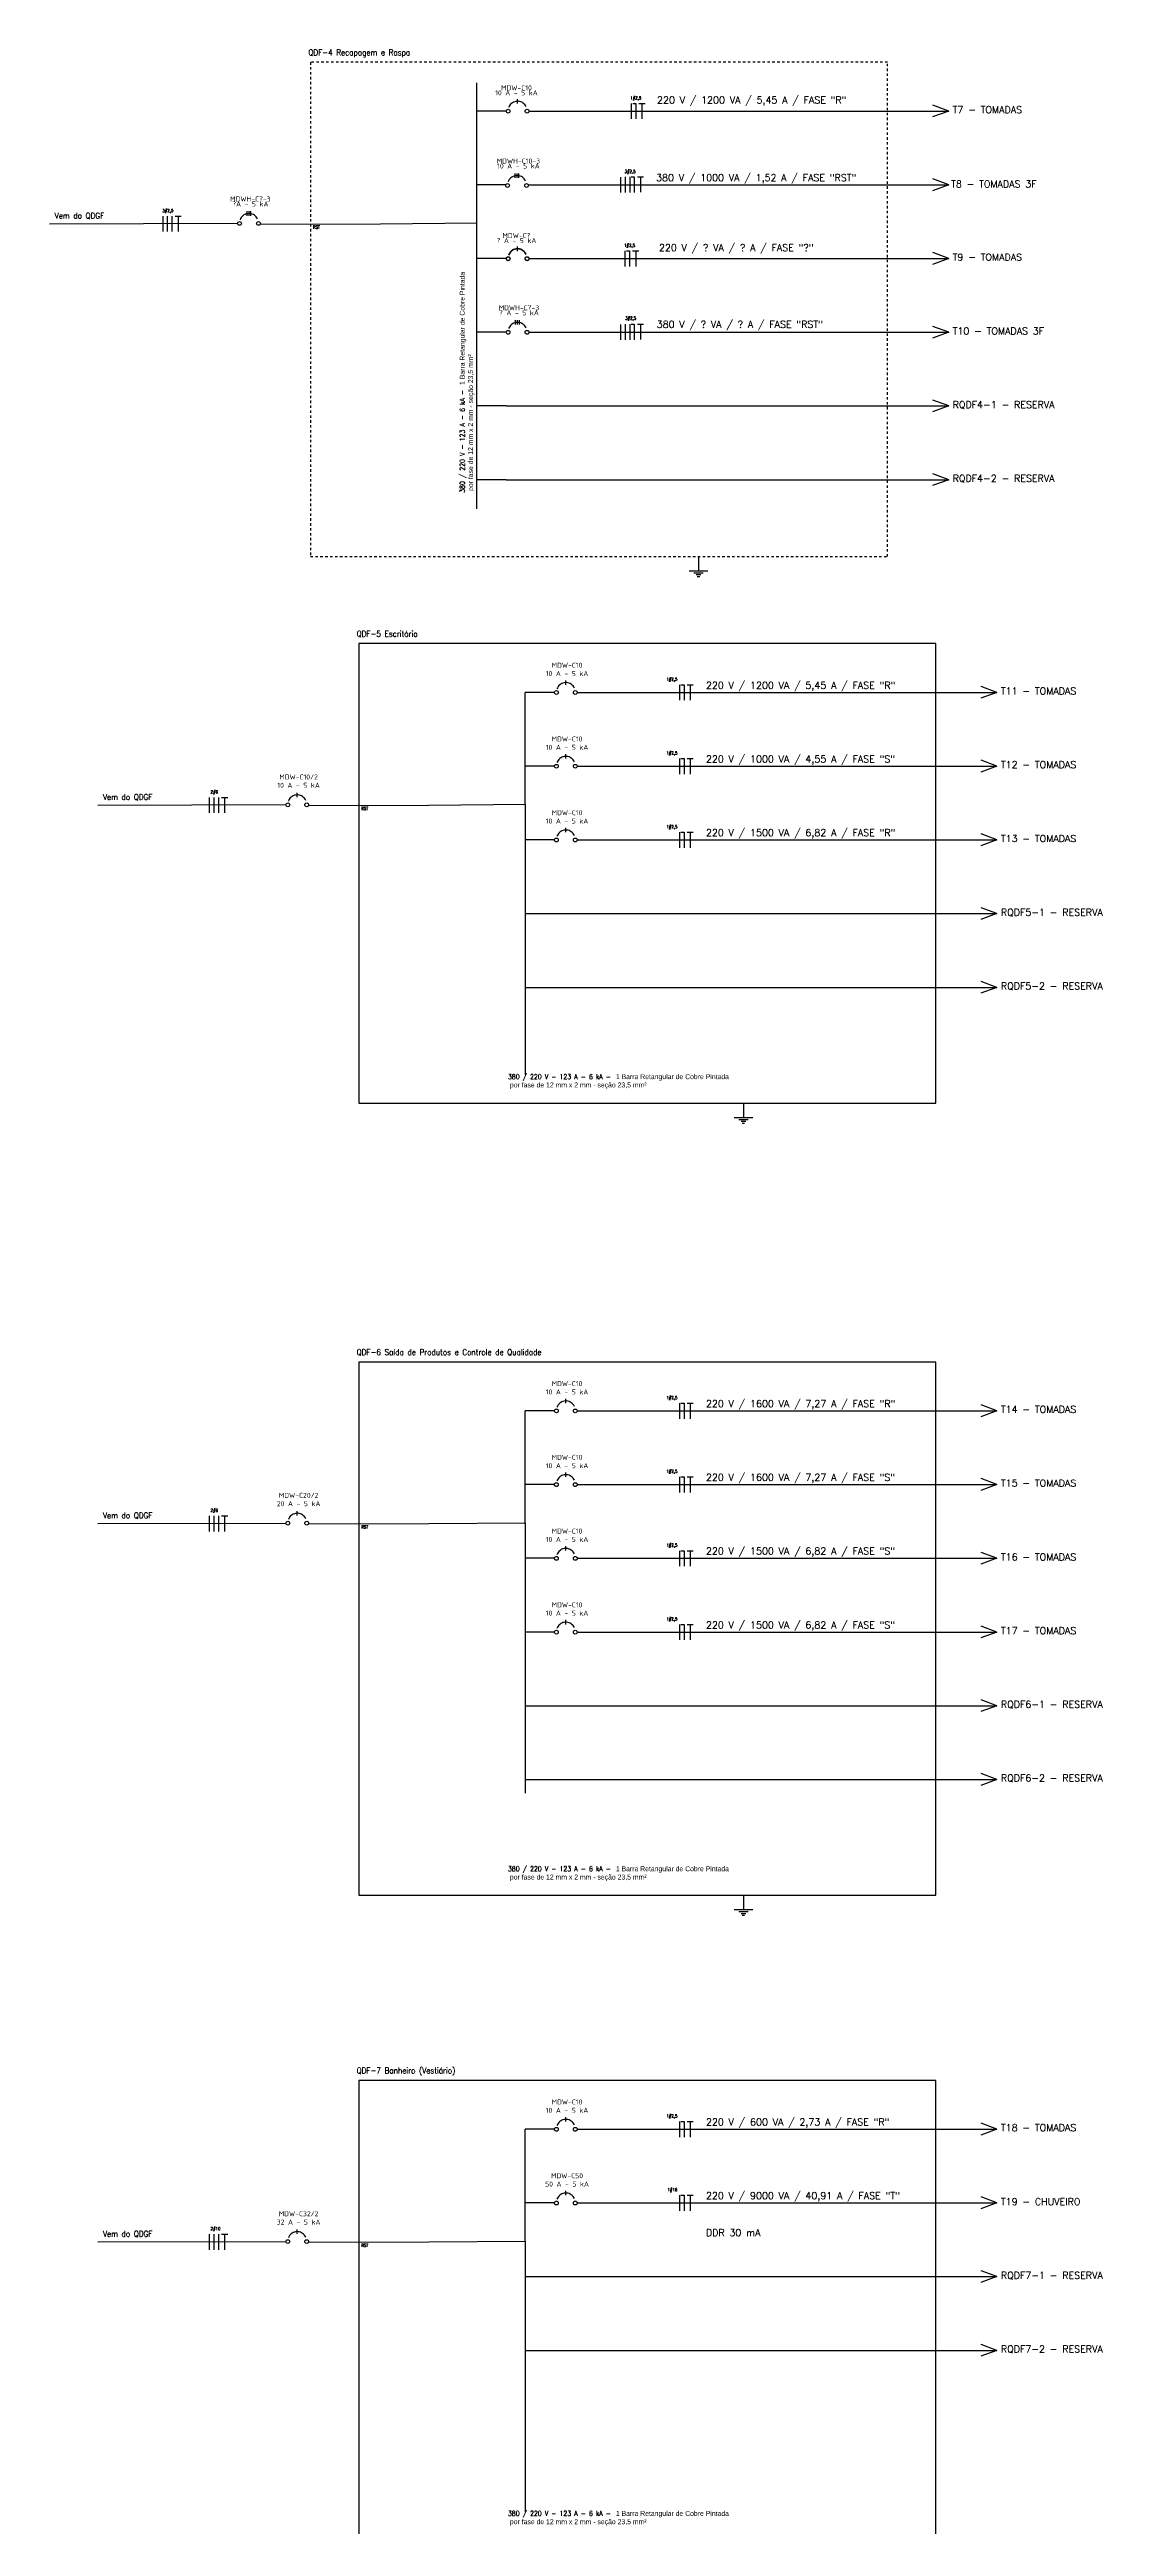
# Model space of a CAD drawing. Extents: x -259 to 641, y -96 to 322.
# Drawn here: x 523.6 to 566.6, y -4.4 to 96.7 of the extents above; entities that cross this region are included whole.
import ezdxf

# ---------------------------------------------------------------- set-up
doc = ezdxf.new("R2010")
doc.units = 0
doc.header["$MEASUREMENT"] = 0
doc.linetypes.add('DASHED2', pattern=[0.375, 0.25, -0.125])
for name, color, linetype in [('ELET_UNIFILAR_TEXTO', 4, 'Continuous'), ('ELET_UNIFILAR_TEXTO2', 4, 'Continuous'), ('ELT_UNIFILAR_DESENHO', 5, 'Continuous')]:
    doc.layers.add(name, color=color, linetype=linetype)
doc.styles.add('textstyle4', font='arial.ttf')
doc.styles.add('textstyle5', font='')
doc.styles.add('textstyle7', font='romans__.ttf')
doc.styles.get('textstyle5').set_extended_font_data('Standard')

msp = doc.modelspace()

# ---------------------------------------------------------------- linework, layer by layer
at = {"layer": 'ELT_UNIFILAR_DESENHO', "linetype": 'DASHED2', "ltscale": 0.05}
for p, q in [((557.825, 96.147), (534.285, 96.147)), ((534.285, 96.147), (534.285, 75.988)), ((557.829, 75.988), (557.825, 96.147)), ((534.285, 75.988), (557.829, 75.988))]:
    msp.add_line(p, q, dxfattribs=at)
at = {"layer": 'ELT_UNIFILAR_DESENHO'}
for p, q in [((541.075, 77.937), (541.075, 95.302)), ((542.268, 94.159), (541.075, 94.159)), ((542.731, 94.468), (542.731, 94.648)), ((542.731, 94.468), (542.731, 94.648)), ((543.195, 94.159), (560.321, 94.159)), ((547.365, 94.467), (547.365, 93.835)), ((547.428, 94.467), (547.555, 94.467)), ((547.555, 94.467), (547.555, 93.835)), ((547.68, 94.467), (547.933, 94.467)), ((547.807, 94.467), (547.807, 93.835)), ((560.321, 94.159), (559.661, 93.917)), ((560.321, 94.159), (559.67, 94.399)), ((542.268, 91.151), (541.075, 91.151)), ((542.632, 91.435), (542.632, 91.616)), ((542.709, 91.435), (542.709, 91.616)), ((542.787, 91.435), (542.787, 91.616)), ((543.195, 91.151), (560.321, 91.151)), ((546.926, 91.467), (546.926, 90.835)), ((547.116, 91.474), (547.116, 90.842)), ((547.306, 91.474), (547.306, 90.842)), ((547.369, 91.474), (547.495, 91.474)), ((547.495, 91.474), (547.495, 90.842)), ((547.621, 91.474), (547.873, 91.474)), ((547.747, 91.482), (547.747, 90.85)), ((560.321, 91.151), (559.661, 90.91)), ((560.321, 91.151), (559.67, 91.392)), ((531.698, 89.888), (531.698, 90.068)), ((531.775, 89.888), (531.775, 90.068)), ((531.852, 89.888), (531.852, 90.068)), ((523.637, 89.556), (531.312, 89.579)), ((528.254, 89.872), (528.254, 89.24)), ((528.443, 89.872), (528.443, 89.24)), ((528.633, 89.872), (528.633, 89.24)), ((528.758, 89.872), (529.011, 89.872)), ((528.885, 89.872), (528.885, 89.24)), ((532.232, 89.543), (537.139, 89.556)), ((537.139, 89.556), (541.075, 89.593)), ((542.268, 88.143), (541.075, 88.143)), ((542.731, 88.453), (542.731, 88.633)), ((542.731, 88.453), (542.731, 88.633)), ((542.731, 88.443), (542.731, 88.623)), ((542.731, 88.443), (542.731, 88.623)), ((543.195, 88.143), (560.321, 88.143)), ((547.112, 88.452), (547.112, 87.82)), ((547.175, 88.452), (547.301, 88.452)), ((547.301, 88.452), (547.301, 87.82)), ((547.427, 88.452), (547.68, 88.452)), ((547.553, 88.452), (547.553, 87.82)), ((560.321, 88.143), (559.661, 87.902)), ((560.321, 88.143), (559.67, 88.384)), ((542.268, 85.135), (541.075, 85.135)), ((542.654, 85.45), (542.654, 85.63)), ((542.731, 85.45), (542.731, 85.63)), ((542.808, 85.45), (542.808, 85.63)), ((543.195, 85.135), (560.321, 85.135)), ((546.926, 85.451), (546.926, 84.82)), ((547.116, 85.459), (547.116, 84.827)), ((547.306, 85.459), (547.306, 84.827)), ((547.369, 85.459), (547.495, 85.459)), ((547.495, 85.459), (547.495, 84.827)), ((547.621, 85.459), (547.873, 85.459)), ((547.747, 85.466), (547.747, 84.834)), ((560.321, 85.135), (559.661, 84.894)), ((560.321, 85.135), (559.67, 85.376)), ((542.268, 82.128), (541.075, 82.128)), ((542.268, 82.128), (560.321, 82.128)), ((560.321, 82.128), (559.661, 81.886)), ((560.321, 82.128), (559.67, 82.368)), ((542.268, 79.12), (541.075, 79.12)), ((542.268, 79.12), (560.321, 79.12)), ((560.321, 79.12), (559.661, 78.879)), ((560.321, 79.12), (559.67, 79.361)), ((550.113, 75.988), (550.113, 75.406)), ((549.727, 75.406), (550.5, 75.406)), ((549.92, 75.329), (550.306, 75.329)), ((550.017, 75.251), (550.21, 75.251)), ((550.065, 75.174), (550.162, 75.174)), ((559.793, 72.436), (536.253, 72.436)), ((536.253, 72.436), (536.253, 53.692)), ((559.801, 53.692), (559.793, 72.436)), ((544.699, 70.757), (544.699, 70.937)), ((549.333, 70.756), (549.333, 70.124)), ((549.396, 70.756), (549.523, 70.756)), ((549.523, 70.756), (549.523, 70.124)), ((549.648, 70.756), (549.901, 70.756)), ((549.775, 70.756), (549.775, 70.124)), ((543.043, 65.882), (543.043, 70.448)), ((544.237, 70.448), (543.043, 70.448)), ((545.163, 70.448), (562.289, 70.448)), ((562.289, 70.448), (561.629, 70.206)), ((562.289, 70.448), (561.639, 70.688)), ((544.699, 67.749), (544.699, 67.93)), ((549.333, 67.748), (549.333, 67.117)), ((549.396, 67.748), (549.523, 67.748)), ((549.523, 67.748), (549.523, 67.117)), ((549.648, 67.748), (549.901, 67.748)), ((549.775, 67.748), (549.775, 67.117)), ((544.237, 67.44), (543.043, 67.44)), ((545.163, 67.44), (562.289, 67.44)), ((562.289, 67.44), (561.629, 67.199)), ((562.289, 67.44), (561.639, 67.681)), ((525.605, 65.845), (533.28, 65.868)), ((530.149, 66.161), (530.149, 65.529)), ((530.338, 66.161), (530.338, 65.529)), ((530.528, 66.161), (530.528, 65.529)), ((530.653, 66.161), (530.906, 66.161)), ((530.78, 66.161), (530.78, 65.529)), ((533.743, 66.177), (533.743, 66.357)), ((533.743, 66.177), (533.743, 66.357)), ((534.2, 65.831), (539.108, 65.845)), ((539.108, 65.845), (543.043, 65.882)), ((543.043, 65.882), (543.043, 54.844)), ((544.699, 64.742), (544.699, 64.922)), ((549.333, 64.741), (549.333, 64.109)), ((549.396, 64.741), (549.523, 64.741)), ((549.523, 64.741), (549.523, 64.109)), ((549.648, 64.741), (549.901, 64.741)), ((549.775, 64.741), (549.775, 64.109)), ((562.289, 64.432), (561.639, 64.673)), ((544.237, 64.432), (543.043, 64.432)), ((545.163, 64.432), (562.289, 64.432)), ((562.289, 64.432), (561.629, 64.191)), ((562.289, 61.424), (561.639, 61.665)), ((543.043, 61.424), (562.289, 61.424)), ((562.289, 61.424), (561.629, 61.183)), ((562.289, 58.417), (561.639, 58.657)), ((543.043, 58.417), (562.289, 58.417)), ((562.289, 58.417), (561.629, 58.175)), ((536.253, 53.692), (559.801, 53.692)), ((551.948, 53.692), (551.948, 53.11)), ((551.562, 53.11), (552.334, 53.11)), ((551.755, 53.033), (552.141, 53.033)), ((551.851, 52.956), (552.045, 52.956)), ((551.9, 52.878), (551.996, 52.878)), ((559.793, 43.136), (536.253, 43.136)), ((536.253, 43.136), (536.253, 21.385)), ((559.801, 21.385), (559.793, 43.136)), ((544.699, 41.457), (544.699, 41.637)), ((549.333, 41.456), (549.333, 40.824)), ((549.396, 41.456), (549.523, 41.456)), ((549.523, 41.456), (549.523, 40.824)), ((549.648, 41.456), (549.901, 41.456)), ((549.775, 41.456), (549.775, 40.824)), ((543.043, 36.582), (543.043, 41.148)), ((544.237, 41.148), (543.043, 41.148)), ((545.163, 41.148), (562.289, 41.148)), ((562.289, 41.148), (561.629, 40.906)), ((562.289, 41.148), (561.639, 41.388)), ((544.699, 38.449), (544.699, 38.63)), ((549.333, 38.448), (549.333, 37.817)), ((549.396, 38.448), (549.523, 38.448)), ((549.523, 38.448), (549.523, 37.817)), ((549.648, 38.448), (549.901, 38.448)), ((549.775, 38.448), (549.775, 37.817)), ((544.237, 38.14), (543.043, 38.14)), ((545.163, 38.14), (562.289, 38.14)), ((562.289, 38.14), (561.629, 37.899)), ((562.289, 38.14), (561.639, 38.381)), ((525.605, 36.545), (533.28, 36.568)), ((530.149, 36.861), (530.149, 36.229)), ((530.338, 36.861), (530.338, 36.229)), ((530.528, 36.861), (530.528, 36.229)), ((530.653, 36.861), (530.906, 36.861)), ((530.78, 36.861), (530.78, 36.229)), ((533.743, 36.877), (533.743, 37.057)), ((533.743, 36.877), (533.743, 37.057)), ((534.2, 36.531), (539.108, 36.545)), ((539.108, 36.545), (543.043, 36.582)), ((543.043, 36.582), (543.043, 25.544)), ((544.699, 35.442), (544.699, 35.622)), ((549.333, 35.441), (549.333, 34.809)), ((549.396, 35.441), (549.523, 35.441)), ((549.523, 35.441), (549.523, 34.809)), ((549.648, 35.441), (549.901, 35.441)), ((549.775, 35.441), (549.775, 34.809)), ((562.289, 35.132), (561.639, 35.373)), ((544.237, 35.132), (543.043, 35.132)), ((545.163, 35.132), (562.289, 35.132)), ((562.289, 35.132), (561.629, 34.891)), ((544.699, 32.434), (544.699, 32.614)), ((549.333, 32.433), (549.333, 31.801)), ((549.396, 32.433), (549.523, 32.433)), ((549.523, 32.433), (549.523, 31.801)), ((549.648, 32.433), (549.901, 32.433)), ((549.775, 32.433), (549.775, 31.801)), ((562.289, 32.124), (561.639, 32.365)), ((544.237, 32.124), (543.043, 32.124)), ((545.163, 32.124), (562.289, 32.124)), ((562.289, 32.124), (561.629, 31.883)), ((562.289, 29.117), (561.639, 29.357)), ((543.043, 29.117), (562.289, 29.117)), ((562.289, 29.117), (561.629, 28.875)), ((562.289, 26.109), (561.639, 26.35)), ((543.043, 26.109), (562.289, 26.109)), ((562.289, 26.109), (561.629, 25.868)), ((536.253, 21.385), (559.801, 21.385)), ((551.948, 21.385), (551.948, 20.802)), ((551.562, 20.802), (552.334, 20.802)), ((551.755, 20.725), (552.141, 20.725)), ((551.851, 20.648), (552.045, 20.648)), ((551.9, 20.571), (551.996, 20.571)), ((559.793, 13.836), (536.253, 13.836)), ((536.253, 13.836), (536.253, -4.908)), ((559.801, -4.908), (559.793, 13.836)), ((544.699, 12.157), (544.699, 12.337)), ((549.333, 12.156), (549.333, 11.524)), ((549.396, 12.156), (549.523, 12.156)), ((549.523, 12.156), (549.523, 11.524)), ((549.648, 12.156), (549.901, 12.156)), ((549.775, 12.156), (549.775, 11.524)), ((543.043, 7.282), (543.043, 11.848)), ((544.237, 11.848), (543.043, 11.848)), ((545.163, 11.848), (562.289, 11.848)), ((562.289, 11.848), (561.629, 11.606)), ((562.289, 11.848), (561.639, 12.088)), ((544.699, 9.149), (544.699, 9.33)), ((549.333, 9.148), (549.333, 8.517)), ((549.396, 9.148), (549.523, 9.148)), ((549.523, 9.148), (549.523, 8.517)), ((549.648, 9.148), (549.901, 9.148)), ((549.775, 9.148), (549.775, 8.517)), ((544.237, 8.84), (543.043, 8.84)), ((545.163, 8.84), (562.289, 8.84)), ((562.289, 8.84), (561.629, 8.599)), ((562.289, 8.84), (561.639, 9.081)), ((525.605, 7.245), (533.28, 7.268)), ((530.149, 7.561), (530.149, 6.929)), ((530.338, 7.561), (530.338, 6.929)), ((530.528, 7.561), (530.528, 6.929)), ((530.653, 7.561), (530.906, 7.561)), ((530.78, 7.561), (530.78, 6.929)), ((533.743, 7.577), (533.743, 7.757)), ((533.743, 7.577), (533.743, 7.757)), ((534.2, 7.231), (539.108, 7.245)), ((539.108, 7.245), (543.043, 7.282)), ((543.043, 7.282), (543.043, -3.756)), ((562.289, 5.832), (561.639, 6.073)), ((543.043, 5.832), (562.289, 5.832)), ((562.289, 5.832), (561.629, 5.591)), ((562.289, 2.824), (561.639, 3.065)), ((543.043, 2.824), (562.289, 2.824)), ((562.289, 2.824), (561.629, 2.583))]:
    msp.add_line(p, q, dxfattribs=at)
for points in [[(543.081, 94.335), (543.057, 94.38), (543.027, 94.42), (542.992, 94.457), (542.953, 94.489), (542.91, 94.515), (542.863, 94.535), (542.815, 94.549), (542.765, 94.557), (542.714, 94.558), (542.664, 94.552), (542.615, 94.54), (542.568, 94.522), (542.524, 94.498), (542.483, 94.468), (542.447, 94.433), (542.415, 94.394), (542.389, 94.351), (542.368, 94.304)], [(543.059, 91.302), (543.035, 91.347), (543.005, 91.387), (542.97, 91.424), (542.931, 91.456), (542.888, 91.482), (542.841, 91.502), (542.793, 91.516), (542.743, 91.524), (542.693, 91.525), (542.642, 91.52), (542.593, 91.508), (542.546, 91.489), (542.502, 91.465), (542.461, 91.435), (542.425, 91.4), (542.393, 91.361), (542.367, 91.318), (542.347, 91.271)], [(532.125, 89.755), (532.1, 89.8), (532.071, 89.84), (532.036, 89.877), (531.996, 89.909), (531.953, 89.935), (531.907, 89.955), (531.858, 89.969), (531.808, 89.977), (531.758, 89.978), (531.708, 89.972), (531.659, 89.96), (531.612, 89.942), (531.567, 89.918), (531.527, 89.888), (531.49, 89.853), (531.458, 89.814), (531.432, 89.77), (531.412, 89.724)], [(543.081, 88.32), (543.057, 88.364), (543.027, 88.405), (542.992, 88.441), (542.953, 88.473), (542.91, 88.499), (542.863, 88.52), (542.815, 88.534), (542.765, 88.541), (542.714, 88.542), (542.664, 88.537), (542.615, 88.525), (542.568, 88.507), (542.524, 88.482), (542.483, 88.453), (542.447, 88.418), (542.415, 88.378), (542.389, 88.335), (542.368, 88.289)], [(543.081, 88.31), (543.057, 88.354), (543.027, 88.395), (542.992, 88.431), (542.953, 88.463), (542.91, 88.489), (542.863, 88.509), (542.815, 88.524), (542.765, 88.531), (542.714, 88.532), (542.664, 88.527), (542.615, 88.515), (542.568, 88.497), (542.524, 88.472), (542.483, 88.442), (542.447, 88.407), (542.415, 88.368), (542.389, 88.325), (542.368, 88.279)], [(543.081, 85.317), (543.057, 85.362), (543.027, 85.402), (542.992, 85.439), (542.953, 85.47), (542.909, 85.497), (542.863, 85.517), (542.815, 85.531), (542.765, 85.539), (542.714, 85.54), (542.664, 85.534), (542.615, 85.522), (542.568, 85.504), (542.524, 85.48), (542.483, 85.45), (542.446, 85.415), (542.415, 85.376), (542.389, 85.332), (542.368, 85.286)], [(545.049, 70.624), (545.025, 70.669), (544.995, 70.709), (544.96, 70.746), (544.921, 70.777), (544.878, 70.804), (544.831, 70.824), (544.783, 70.838), (544.733, 70.846), (544.683, 70.847), (544.632, 70.841), (544.583, 70.829), (544.536, 70.811), (544.492, 70.787), (544.451, 70.757), (544.415, 70.722), (544.383, 70.683), (544.357, 70.639), (544.337, 70.593)], [(545.049, 67.617), (545.025, 67.661), (544.995, 67.702), (544.96, 67.738), (544.921, 67.77), (544.878, 67.796), (544.831, 67.816), (544.783, 67.83), (544.733, 67.838), (544.683, 67.839), (544.632, 67.834), (544.583, 67.822), (544.536, 67.803), (544.492, 67.779), (544.451, 67.749), (544.415, 67.714), (544.383, 67.675), (544.357, 67.632), (544.337, 67.585)], [(534.093, 66.044), (534.068, 66.089), (534.039, 66.129), (534.004, 66.166), (533.964, 66.197), (533.921, 66.224), (533.875, 66.244), (533.826, 66.258), (533.776, 66.266), (533.726, 66.267), (533.676, 66.261), (533.627, 66.249), (533.58, 66.231), (533.535, 66.207), (533.495, 66.177), (533.458, 66.142), (533.426, 66.103), (533.4, 66.059), (533.38, 66.013)], [(545.049, 64.609), (545.025, 64.653), (544.995, 64.694), (544.96, 64.73), (544.921, 64.762), (544.878, 64.788), (544.831, 64.809), (544.783, 64.823), (544.733, 64.83), (544.683, 64.831), (544.632, 64.826), (544.583, 64.814), (544.536, 64.796), (544.492, 64.771), (544.451, 64.741), (544.415, 64.707), (544.383, 64.667), (544.357, 64.624), (544.337, 64.578)], [(545.049, 41.324), (545.025, 41.369), (544.995, 41.409), (544.96, 41.446), (544.921, 41.477), (544.878, 41.504), (544.831, 41.524), (544.783, 41.538), (544.733, 41.546), (544.683, 41.547), (544.632, 41.541), (544.583, 41.529), (544.536, 41.511), (544.492, 41.487), (544.451, 41.457), (544.415, 41.422), (544.383, 41.383), (544.357, 41.339), (544.337, 41.293)], [(545.049, 38.317), (545.025, 38.361), (544.995, 38.402), (544.96, 38.438), (544.921, 38.47), (544.878, 38.496), (544.831, 38.516), (544.783, 38.53), (544.733, 38.538), (544.683, 38.539), (544.632, 38.534), (544.583, 38.522), (544.536, 38.503), (544.492, 38.479), (544.451, 38.449), (544.415, 38.414), (544.383, 38.375), (544.357, 38.332), (544.337, 38.285)], [(534.093, 36.744), (534.068, 36.789), (534.039, 36.829), (534.004, 36.866), (533.964, 36.897), (533.921, 36.924), (533.875, 36.944), (533.826, 36.958), (533.776, 36.966), (533.726, 36.967), (533.676, 36.961), (533.627, 36.949), (533.58, 36.931), (533.535, 36.907), (533.495, 36.877), (533.458, 36.842), (533.426, 36.803), (533.4, 36.759), (533.38, 36.713)], [(545.049, 35.309), (545.025, 35.353), (544.995, 35.394), (544.96, 35.43), (544.921, 35.462), (544.878, 35.488), (544.831, 35.509), (544.783, 35.523), (544.733, 35.53), (544.683, 35.531), (544.632, 35.526), (544.583, 35.514), (544.536, 35.496), (544.492, 35.471), (544.451, 35.441), (544.415, 35.407), (544.383, 35.367), (544.357, 35.324), (544.337, 35.278)], [(545.049, 32.301), (545.025, 32.345), (544.995, 32.386), (544.96, 32.423), (544.921, 32.454), (544.878, 32.48), (544.831, 32.501), (544.783, 32.515), (544.733, 32.523), (544.683, 32.524), (544.632, 32.518), (544.583, 32.506), (544.536, 32.488), (544.492, 32.464), (544.451, 32.434), (544.415, 32.399), (544.383, 32.359), (544.357, 32.316), (544.337, 32.27)], [(545.049, 12.024), (545.025, 12.069), (544.995, 12.109), (544.96, 12.146), (544.921, 12.177), (544.878, 12.204), (544.831, 12.224), (544.783, 12.238), (544.733, 12.246), (544.683, 12.247), (544.632, 12.241), (544.583, 12.229), (544.536, 12.211), (544.492, 12.187), (544.451, 12.157), (544.415, 12.122), (544.383, 12.083), (544.357, 12.039), (544.337, 11.993)], [(545.049, 9.017), (545.025, 9.061), (544.995, 9.102), (544.96, 9.138), (544.921, 9.17), (544.878, 9.196), (544.831, 9.216), (544.783, 9.23), (544.733, 9.238), (544.683, 9.239), (544.632, 9.234), (544.583, 9.222), (544.536, 9.203), (544.492, 9.179), (544.451, 9.149), (544.415, 9.114), (544.383, 9.075), (544.357, 9.032), (544.337, 8.985)], [(534.093, 7.444), (534.068, 7.489), (534.039, 7.529), (534.004, 7.566), (533.964, 7.597), (533.921, 7.624), (533.875, 7.644), (533.826, 7.658), (533.776, 7.666), (533.726, 7.667), (533.676, 7.661), (533.627, 7.649), (533.58, 7.631), (533.535, 7.607), (533.495, 7.577), (533.458, 7.542), (533.426, 7.503), (533.4, 7.459), (533.38, 7.413)]]:
    msp.add_lwpolyline(points, dxfattribs=at)
for centre in [(542.346, 94.154), (543.118, 94.154), (542.324, 91.121), (543.096, 91.121), (531.389, 89.574), (532.161, 89.574), (542.346, 88.138), (542.346, 88.128), (543.118, 88.138), (543.118, 88.128), (542.345, 85.135), (543.118, 85.135), (544.314, 70.442), (545.086, 70.442), (544.314, 67.435), (545.086, 67.435), (533.357, 65.862), (534.129, 65.862), (544.314, 64.427), (545.086, 64.427), (544.314, 41.142), (545.086, 41.142), (544.314, 38.135), (545.086, 38.135), (533.357, 36.562), (534.129, 36.562), (544.314, 35.127), (545.086, 35.127), (544.314, 32.119), (545.086, 32.119), (544.314, 11.842), (545.086, 11.842), (544.314, 8.835), (545.086, 8.835), (533.357, 7.262), (534.129, 7.262)]:
    msp.add_circle(centre, 0.0772, dxfattribs=at)

# ---------------------------------------------------------------- texts
at = {"layer": 'ELET_UNIFILAR_TEXTO', "attachment_point": 1, "style": 'textstyle5'}
for s, insert, char_height, width in [('QDF-4 Recapagem e Raspa', (534.198, 96.666), 0.23696, 7.18793), ('\\A1;\\pi0.25599;1#2,5', (547.074, 94.757), 0.12638, 0.9874), ('\\A1;3#2,5', (547.098, 91.757), 0.1264, 0.9874), ('\\A1;3#2,5', (528.24, 90.162), 0.1264, 0.9874), ('\\A1;\\pi0.25599;1#2,5', (546.82, 88.741), 0.12638, 0.9874), ('\\A1;3#2,5', (547.12, 85.772), 0.1264, 0.9874)]:
    msp.add_mtext(s, dxfattribs=dict(at, insert=insert, char_height=char_height, width=width))
at = {"layer": 'ELET_UNIFILAR_TEXTO', "char_height": 0.20406, "width": 3.87486, "attachment_point": 8, "line_spacing_factor": 0.6, "style": 'textstyle4'}
for s, insert in [('{\\Fisocp|c0;MDW-C10\\P\\Fisocp2|c0;10 A - 5 kA\\H1.67119x; }', (542.687, 94.798)), ('{\\Fisocp|c0;MDWH-C10-3\\P\\Fisocp2|c0;10 A - 5 kA\\H1.67119x; }', (542.766, 91.813)), ('{\\Fisocp|c0;MDWH-C?-3\\P\\Fisocp2|c0;?A - 5 kA\\H1.67119x; }', (531.831, 90.266)), ('{\\Fisocp|c0;MDW-C?\\P\\Fisocp2|c0;? A - 5 kA\\H1.67119x; }', (542.687, 88.772)), ('{\\Fisocp|c0;MDWH-C?-3\\P\\Fisocp2|c0;? A - 5 kA\\H1.67119x; }', (542.788, 85.828))]:
    msp.add_mtext(s, dxfattribs=dict(at, insert=insert))
at = {"layer": 'ELET_UNIFILAR_TEXTO'}
for s, insert, char_height, attachment_point, style in [('Vem do QDGF', (523.85, 90.01), 0.23696, 1, 'textstyle5'), ('RST', (534.388, 89.485), 0.1264, 1, 'textstyle5'), ('RST', (534.388, 89.485), 0.1264, 1, 'textstyle5'), ('QDF-5 Escritório', (536.167, 72.955), 0.23696, 1, 'textstyle5'), ('{\\Fisocp|c0;MDW-C10\\P\\Fisocp2|c0;10 A - 5 kA\\H1.00174x; }', (544.75, 71.113), 0.20406, 8, 'textstyle4'), ('\\A1;\\pi-0.23771;1#2,5', (549.042, 71.046), 0.12638, 1, 'textstyle5'), ('{\\Fisocp|c0;MDW-C10\\P\\Fisocp2|c0;10 A - 5 kA\\H1.00174x; }', (544.75, 68.105), 0.20406, 8, 'textstyle4'), ('\\A1;\\pi-0.23771;1#2,5', (549.042, 68.038), 0.12638, 1, 'textstyle5'), ('{\\Fisocp|c0;MDW-C10/2\\P\\Fisocp2|c0;10 A - 5 kA\\H1.00174x; }', (533.799, 66.555), 0.20406, 8, 'textstyle4'), ('Vem do QDGF', (525.818, 66.299), 0.23696, 1, 'textstyle5'), ('\\A1;2#6', (530.208, 66.451), 0.1264, 1, 'textstyle5'), ('RST', (536.356, 65.774), 0.1264, 1, 'textstyle5'), ('RST', (536.356, 65.774), 0.1264, 1, 'textstyle5'), ('{\\Fisocp|c0;MDW-C10\\P\\Fisocp2|c0;10 A - 5 kA\\H1.00174x; }', (544.75, 65.098), 0.20406, 8, 'textstyle4'), ('\\A1;\\pi-0.23771;1#2,5', (549.042, 65.03), 0.12638, 1, 'textstyle5'), ('\\A1;380 / 220 V - 123 A - 6 kA - {\\A0;\\fArial|b0|i0|c0|p34; \\Ftxt|c0;1 Barra Retangular de Cobre Pintada\\P por fase de 12 mm x 2 mm - seção 23,5 mm\\fArial|b0|i0|c0|p34;²}', (542.342, 54.875), 0.202345, 1, 'textstyle5'), ('QDF-6 Saída de Produtos e Controle de Qualidade', (536.167, 43.655), 0.23696, 1, 'textstyle5'), ('{\\Fisocp|c0;MDW-C10\\P\\Fisocp2|c0;10 A - 5 kA\\H1.00174x; }', (544.75, 41.813), 0.20406, 8, 'textstyle4'), ('\\A1;\\pi-0.23771;1#2,5', (549.042, 41.746), 0.12638, 1, 'textstyle5'), ('{\\Fisocp|c0;MDW-C10\\P\\Fisocp2|c0;10 A - 5 kA\\H1.00174x; }', (544.75, 38.805), 0.20406, 8, 'textstyle4'), ('\\A1;\\pi-0.23771;1#2,5', (549.042, 38.738), 0.12638, 1, 'textstyle5'), ('{\\Fisocp|c0;MDW-C20/2\\P\\Fisocp2|c0;20 A - 5 kA\\H1.00194x; }', (533.799, 37.255), 0.20406, 8, 'textstyle4'), ('Vem do QDGF', (525.818, 36.999), 0.23696, 1, 'textstyle5'), ('\\A1;2#6', (530.208, 37.151), 0.1264, 1, 'textstyle5'), ('RST', (536.356, 36.474), 0.1264, 1, 'textstyle5'), ('RST', (536.356, 36.474), 0.1264, 1, 'textstyle5'), ('{\\Fisocp|c0;MDW-C10\\P\\Fisocp2|c0;10 A - 5 kA\\H1.00174x; }', (544.75, 35.798), 0.20406, 8, 'textstyle4'), ('\\A1;\\pi-0.23771;1#2,5', (549.042, 35.73), 0.12638, 1, 'textstyle5'), ('{\\Fisocp|c0;MDW-C10\\P\\Fisocp2|c0;10 A - 5 kA\\H1.00174x; }', (544.75, 32.79), 0.20406, 8, 'textstyle4'), ('\\A1;\\pi-0.23771;1#2,5', (549.042, 32.722), 0.12638, 1, 'textstyle5'), ('\\A1;380 / 220 V - 123 A - 6 kA - {\\A0;\\fArial|b0|i0|c0|p34; \\Ftxt|c0;1 Barra Retangular de Cobre Pintada\\P por fase de 12 mm x 2 mm - seção 23,5 mm\\fArial|b0|i0|c0|p34;²}', (542.342, 22.568), 0.202345, 1, 'textstyle5'), ('QDF-7 Banheiro (Vestiário)', (536.167, 14.355), 0.23696, 1, 'textstyle5'), ('{\\Fisocp|c0;MDW-C10\\P\\Fisocp2|c0;10 A - 5 kA\\H1.00174x; }', (544.75, 12.513), 0.20406, 8, 'textstyle4'), ('\\A1;\\pi-0.23771;1#2,5', (549.042, 12.446), 0.12638, 1, 'textstyle5'), ('{\\Fisocp|c0;MDW-C50\\P\\Fisocp2|c0;50 A - 5 kA\\H1.00174x; }', (544.75, 9.505), 0.20406, 8, 'textstyle4'), ('\\A1;\\pi-0.19258;1#16', (549.042, 9.438), 0.12638, 1, 'textstyle5'), ('{\\Fisocp|c0;MDW-C32/2\\P\\Fisocp2|c0;32 A - 5 kA\\H1.00194x; }', (533.799, 7.955), 0.20406, 8, 'textstyle4'), ('Vem do QDGF', (525.818, 7.699), 0.23696, 1, 'textstyle5'), ('\\A1;2#10', (530.208, 7.851), 0.1264, 1, 'textstyle5'), ('RST', (536.356, 7.174), 0.1264, 1, 'textstyle5'), ('RST', (536.356, 7.174), 0.1264, 1, 'textstyle5'), ('\\A1;380 / 220 V - 123 A - 6 kA - {\\A0;\\fArial|b0|i0|c0|p34; \\Ftxt|c0;1 Barra Retangular de Cobre Pintada\\P por fase de 12 mm x 2 mm - seção 23,5 mm\\fArial|b0|i0|c0|p34;²}', (542.342, -3.725), 0.202345, 1, 'textstyle5')]:
    msp.add_mtext(s, dxfattribs=dict(at, insert=insert, char_height=char_height, attachment_point=attachment_point, style=style))
at = {"layer": 'ELET_UNIFILAR_TEXTO', "insert": (540.374, 78.586), "char_height": 0.202345, "attachment_point": 1, "rotation": 90, "style": 'textstyle5'}
msp.add_mtext('\\A1;380 / 220 V - 123 A - 6 kA - {\\A0;\\fArial|b0|i0|c0|p34; \\Ftxt|c0;1 Barra Retangular de Cobre Pintada\\P por fase de 12 mm x 2 mm - seção 23,5 mm\\fArial|b0|i0|c0|p34;²}', dxfattribs=at)
at = {"layer": 'ELET_UNIFILAR_TEXTO2', "char_height": 0.28356, "attachment_point": 1, "style": 'textstyle7'}
for s, insert, width in [('220 V / 1200 VA / 5,45 A / FASE "R"', (548.422, 94.749), 9.25609), ('T7 - TOMADAS', (560.483, 94.356), 4.65406), ('380 V / 1000 VA / 1,52 A / FASE "RST"', (548.385, 91.583), 9.90197), ('T8 - TOMADAS 3F', (560.419, 91.324), 4.65406), ('220 V / ? VA / ? A / FASE "?"', (548.499, 88.723), 9.25609), ('T9 - TOMADAS', (560.483, 88.34), 4.65406), ('380 V / ? VA / ? A / FASE "RST"', (548.407, 85.598), 9.90197), ('T10 - TOMADAS 3F', (560.483, 85.332), 4.65406), ('RQDF4-1 - RESERVA', (560.483, 82.325), 5.86014), ('RQDF4-2 - RESERVA', (560.483, 79.317), 6.32064)]:
    msp.add_mtext(s, dxfattribs=dict(at, insert=insert, width=width))
at = {"layer": 'ELET_UNIFILAR_TEXTO2', "attachment_point": 1, "style": 'textstyle7'}
for s, insert, char_height in [('220 V / 1200 VA / 5,45 A / FASE "R"', (550.417, 70.88), 0.28356), ('T11 - TOMADAS', (562.451, 70.644), 0.28356), ('220 V / 1000 VA / 4,55 A / FASE "S"', (550.417, 67.872), 0.28356), ('T12 - TOMADAS', (562.451, 67.637), 0.28356), ('220 V / 1500 VA / 6,82 A / FASE "R"', (550.417, 64.864), 0.28356), ('T13 - TOMADAS', (562.451, 64.629), 0.28356), ('RQDF5-1 - RESERVA', (562.451, 61.621), 0.28356), ('RQDF5-2 - RESERVA', (562.451, 58.613), 0.28356), ('220 V / 1600 VA / 7,27 A / FASE "R"', (550.417, 41.58), 0.28356), ('T14 - TOMADAS', (562.451, 41.344), 0.28356), ('220 V / 1600 VA / 7,27 A / FASE "S"', (550.417, 38.572), 0.28356), ('T15 - TOMADAS', (562.451, 38.337), 0.28356), ('220 V / 1500 VA / 6,82 A / FASE "S"', (550.417, 35.564), 0.28356), ('T16 - TOMADAS', (562.451, 35.329), 0.28356), ('220 V / 1500 VA / 6,82 A / FASE "S"', (550.417, 32.557), 0.28356), ('T17 - TOMADAS', (562.451, 32.321), 0.28356), ('RQDF6-1 - RESERVA', (562.451, 29.314), 0.28356), ('RQDF6-2 - RESERVA', (562.451, 26.306), 0.28356), ('220 V / 600 VA / 2,73 A / FASE "R"', (550.417, 12.28), 0.28356), ('T18 - TOMADAS', (562.451, 12.044), 0.28356), ('220 V / 9000 VA / 40,91 A / FASE "T"', (550.417, 9.272), 0.28356), ('T19 - CHUVEIRO', (562.451, 9.037), 0.28356), ('DDR 30 mA', (550.417, 7.772), 0.2836), ('RQDF7-1 - RESERVA', (562.451, 6.029), 0.28356), ('RQDF7-2 - RESERVA', (562.451, 3.021), 0.28356)]:
    msp.add_mtext(s, dxfattribs=dict(at, insert=insert, char_height=char_height))

doc.saveas('drawing.dxf')
